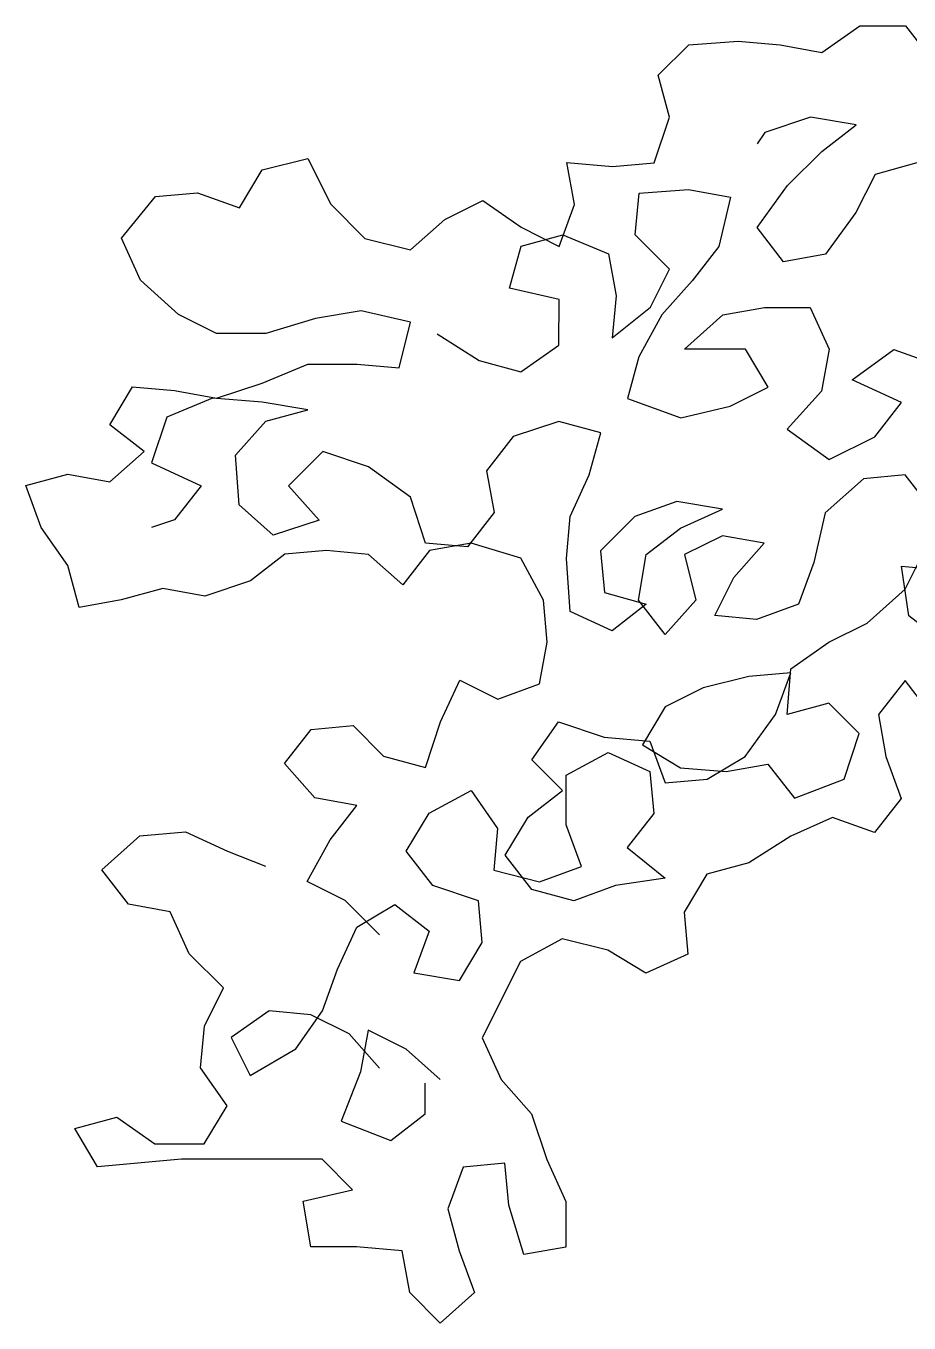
# Model space of a CAD drawing. Header units: millimetres. Extents: x 684983 to 685377, y 990360 to 990509.
# Drawn here: x 685004.2151 to 685004.3929, y 990364.6958 to 990364.9571 of the extents above; entities that cross this region are included whole.
import ezdxf

# ---------------------------------------------------------------- set-up
doc = ezdxf.new("R2010")
doc.units = ezdxf.units.MM
doc.layers.add('JACK  FRUIT TREE', color=7, linetype='Continuous')

# ---------------------------------------------------------------- blocks, each defined once
blk = doc.blocks.new('JT')
at = {"color": 3}
for p, q in [((-0.57841, 1.47766, 157.72663), (-0.56644, 1.48603, 157.72663)), ((-0.56644, 1.48603, 157.72663), (-0.55208, 1.48601, 157.72663)), ((-0.55208, 1.48601, 157.72663), (-0.54371, 1.47524, 157.72663)), ((-0.62028, 1.48009, 157.72663), (-0.60473, 1.48128, 157.72663)), ((-0.60473, 1.48128, 157.72663), (-0.59157, 1.48007, 157.72663)), ((-0.62986, 1.47053, 157.72663), (-0.62028, 1.48009, 157.72663)), ((-0.59157, 1.48007, 157.72663), (-0.57841, 1.47766, 157.72663)), ((-0.62629, 1.45737, 157.72663), (-0.62986, 1.47053, 157.72663)), ((-0.63108, 1.44301, 157.72663), (-0.62629, 1.45737, 157.72663)), ((-0.58202, 1.45733, 157.72663), (-0.59638, 1.45255, 157.72663)), ((-0.56766, 1.45492, 157.72663), (-0.58202, 1.45733, 157.72663)), ((-0.59638, 1.45255, 157.72663), (-0.59877, 1.44897, 157.72663)), ((-0.57844, 1.44656, 157.72663), (-0.56766, 1.45492, 157.72663)), ((-0.75432, 1.44073, 157.72663), (-0.73996, 1.44431, 157.72663)), ((-0.73996, 1.44431, 157.72663), (-0.73279, 1.42995, 157.72663)), ((-0.58921, 1.4358, 157.72663), (-0.57844, 1.44656, 157.72663)), ((-0.76151, 1.42878, 157.72663), (-0.75432, 1.44073, 157.72663)), ((-0.65622, 1.42988, 157.72663), (-0.6586, 1.44304, 157.72663)), ((-0.6586, 1.44304, 157.72663), (-0.64425, 1.44183, 157.72663)), ((-0.64425, 1.44183, 157.72663), (-0.63108, 1.44301, 157.72663)), ((-0.54853, 1.44294, 157.72663), (-0.56169, 1.43936, 157.72663)), ((-0.5988, 1.42264, 157.72663), (-0.58921, 1.4358, 157.72663)), ((-0.56169, 1.43936, 157.72663), (-0.56769, 1.4274, 157.72663)), ((-0.79861, 1.41924, 157.72663), (-0.78783, 1.43239, 157.72663)), ((-0.78783, 1.43239, 157.72663), (-0.77467, 1.43357, 157.72663)), ((-0.77467, 1.43357, 157.72663), (-0.76151, 1.42878, 157.72663)), ((-0.63709, 1.42029, 157.72663), (-0.63588, 1.43345, 157.72663)), ((-0.63588, 1.43345, 157.72663), (-0.62032, 1.43463, 157.72663)), ((-0.62032, 1.43463, 157.72663), (-0.60716, 1.43222, 157.72663)), ((-0.60716, 1.43222, 157.72663), (-0.61077, 1.41667, 157.72663)), ((-0.73279, 1.42995, 157.72663), (-0.72204, 1.41917, 157.72663)), ((-0.69691, 1.42513, 157.72663), (-0.68494, 1.4311, 157.72663)), ((-0.68494, 1.4311, 157.72663), (-0.67298, 1.42271, 157.72663)), ((-0.66102, 1.41672, 157.72663), (-0.65622, 1.42988, 157.72663)), ((-0.70768, 1.41557, 157.72663), (-0.69691, 1.42513, 157.72663)), ((-0.56769, 1.4274, 157.72663), (-0.57727, 1.41425, 157.72663)), ((-0.67298, 1.42271, 157.72663), (-0.66102, 1.41672, 157.72663)), ((-0.67298, 1.41673, 157.72663), (-0.65982, 1.42031, 157.72663)), ((-0.65982, 1.42031, 157.72663), (-0.64547, 1.41431, 157.72663)), ((-0.62633, 1.40951, 157.72663), (-0.63709, 1.42029, 157.72663)), ((-0.59043, 1.41187, 157.72663), (-0.5988, 1.42264, 157.72663)), ((-0.79264, 1.40607, 157.72663), (-0.79861, 1.41924, 157.72663)), ((-0.72204, 1.41917, 157.72663), (-0.70768, 1.41557, 157.72663)), ((-0.67659, 1.40357, 157.72663), (-0.67298, 1.41673, 157.72663)), ((-0.61077, 1.41667, 157.72663), (-0.61915, 1.40591, 157.72663)), ((-0.64547, 1.41431, 157.72663), (-0.64309, 1.40115, 157.72663)), ((-0.57727, 1.41425, 157.72663), (-0.59043, 1.41187, 157.72663)), ((-0.63232, 1.39755, 157.72663), (-0.62633, 1.40951, 157.72663)), ((-0.78068, 1.39529, 157.72663), (-0.79264, 1.40607, 157.72663)), ((-0.66103, 1.39997, 157.72663), (-0.67659, 1.40357, 157.72663)), ((-0.61915, 1.40591, 157.72663), (-0.62873, 1.39515, 157.72663)), ((-0.66105, 1.38561, 157.72663), (-0.66103, 1.39997, 157.72663)), ((-0.64309, 1.40115, 157.72663), (-0.6443, 1.38799, 157.72663)), ((-0.76873, 1.3893, 157.72663), (-0.78068, 1.39529, 157.72663)), ((-0.72325, 1.39644, 157.72663), (-0.73761, 1.39406, 157.72663)), ((-0.7077, 1.39283, 157.72663), (-0.72325, 1.39644, 157.72663)), ((-0.6443, 1.38799, 157.72663), (-0.63232, 1.39755, 157.72663)), ((-0.62873, 1.39515, 157.72663), (-0.63593, 1.382, 157.72663)), ((-0.62157, 1.38438, 157.72663), (-0.60959, 1.39514, 157.72663)), ((-0.60959, 1.39514, 157.72663), (-0.59643, 1.39752, 157.72663)), ((-0.59643, 1.39752, 157.72663), (-0.58207, 1.3975, 157.72663)), ((-0.58207, 1.3975, 157.72663), (-0.5761, 1.38434, 157.72663)), ((-0.73761, 1.39406, 157.72663), (-0.75317, 1.38929, 157.72663)), ((-0.71131, 1.37848, 157.72663), (-0.7077, 1.39283, 157.72663)), ((-0.75317, 1.38929, 157.72663), (-0.76873, 1.3893, 157.72663)), ((-0.69933, 1.38924, 157.72663), (-0.68618, 1.38085, 157.72663)), ((-0.67302, 1.37725, 157.72663), (-0.66105, 1.38561, 157.72663)), ((-0.60242, 1.38436, 157.72663), (-0.62157, 1.38438, 157.72663)), ((-0.59525, 1.37239, 157.72663), (-0.60242, 1.38436, 157.72663)), ((-0.5761, 1.38434, 157.72663), (-0.57851, 1.37118, 157.72663)), ((-0.56893, 1.37476, 157.72663), (-0.55576, 1.38432, 157.72663)), ((-0.55576, 1.38432, 157.72663), (-0.5426, 1.37952, 157.72663)), ((-0.75438, 1.37373, 157.72663), (-0.74002, 1.3797, 157.72663)), ((-0.74002, 1.3797, 157.72663), (-0.72447, 1.37969, 157.72663)), ((-0.72447, 1.37969, 157.72663), (-0.71131, 1.37848, 157.72663)), ((-0.68618, 1.38085, 157.72663), (-0.67302, 1.37725, 157.72663)), ((-0.63593, 1.382, 157.72663), (-0.63953, 1.36884, 157.72663)), ((-0.55338, 1.36757, 157.72663), (-0.56893, 1.37476, 157.72663)), ((-0.80225, 1.36062, 157.72663), (-0.79506, 1.37257, 157.72663)), ((-0.79506, 1.37257, 157.72663), (-0.7819, 1.37136, 157.72663)), ((-0.7819, 1.37136, 157.72663), (-0.76874, 1.36896, 157.72663)), ((-0.76874, 1.36896, 157.72663), (-0.75438, 1.37373, 157.72663)), ((-0.60723, 1.36642, 157.72663), (-0.59525, 1.37239, 157.72663)), ((-0.57851, 1.37118, 157.72663), (-0.58928, 1.35922, 157.72663)), ((-0.76994, 1.36896, 157.72663), (-0.7843, 1.36299, 157.72663)), ((-0.75439, 1.36775, 157.72663), (-0.76994, 1.36896, 157.72663)), ((-0.74003, 1.36534, 157.72663), (-0.75439, 1.36775, 157.72663)), ((-0.63953, 1.36884, 157.72663), (-0.62278, 1.36284, 157.72663)), ((-0.62278, 1.36284, 157.72663), (-0.60723, 1.36642, 157.72663)), ((-0.56177, 1.35681, 157.72663), (-0.55338, 1.36757, 157.72663)), ((-0.7843, 1.36299, 157.72663), (-0.7891, 1.34864, 157.72663)), ((-0.7532, 1.36177, 157.72663), (-0.74003, 1.36534, 157.72663)), ((-0.79149, 1.35223, 157.72663), (-0.80225, 1.36062, 157.72663)), ((-0.76278, 1.35101, 157.72663), (-0.7532, 1.36177, 157.72663)), ((-0.66107, 1.36168, 157.72663), (-0.67543, 1.35691, 157.72663)), ((-0.64791, 1.35808, 157.72663), (-0.66107, 1.36168, 157.72663)), ((-0.58928, 1.35922, 157.72663), (-0.57613, 1.34964, 157.72663)), ((-0.67543, 1.35691, 157.72663), (-0.68382, 1.34615, 157.72663)), ((-0.65151, 1.34492, 157.72663), (-0.64791, 1.35808, 157.72663)), ((-0.57613, 1.34964, 157.72663), (-0.56177, 1.35681, 157.72663)), ((-0.80227, 1.34267, 157.72663), (-0.79149, 1.35223, 157.72663)), ((-0.7616, 1.33545, 157.72663), (-0.76278, 1.35101, 157.72663)), ((-0.73526, 1.35218, 157.72663), (-0.74604, 1.34142, 157.72663)), ((-0.72091, 1.34738, 157.72663), (-0.73526, 1.35218, 157.72663)), ((-0.7891, 1.34864, 157.72663), (-0.77356, 1.34145, 157.72663)), ((-0.70775, 1.3378, 157.72663), (-0.72091, 1.34738, 157.72663)), ((-0.68382, 1.34615, 157.72663), (-0.68144, 1.33299, 157.72663)), ((-0.82859, 1.3415, 157.72663), (-0.81543, 1.34507, 157.72663)), ((-0.81543, 1.34507, 157.72663), (-0.80227, 1.34267, 157.72663)), ((-0.65751, 1.33177, 157.72663), (-0.65151, 1.34492, 157.72663)), ((-0.56537, 1.34365, 157.72663), (-0.57734, 1.33289, 157.72663)), ((-0.55221, 1.34483, 157.72663), (-0.56537, 1.34365, 157.72663)), ((-0.54384, 1.33406, 157.72663), (-0.55221, 1.34483, 157.72663)), ((-0.82382, 1.32833, 157.72663), (-0.82859, 1.3415, 157.72663)), ((-0.77356, 1.34145, 157.72663), (-0.78194, 1.33069, 157.72663)), ((-0.74604, 1.34142, 157.72663), (-0.73648, 1.33064, 157.72663)), ((-0.75084, 1.32587, 157.72663), (-0.7616, 1.33545, 157.72663)), ((-0.70298, 1.32343, 157.72663), (-0.70775, 1.3378, 157.72663)), ((-0.624, 1.33652, 157.72663), (-0.63717, 1.33175, 157.72663)), ((-0.60965, 1.33412, 157.72663), (-0.624, 1.33652, 157.72663)), ((-0.62281, 1.32815, 157.72663), (-0.60965, 1.33412, 157.72663)), ((-0.78194, 1.33069, 157.72663), (-0.78912, 1.3283, 157.72663)), ((-0.73648, 1.33064, 157.72663), (-0.75084, 1.32587, 157.72663)), ((-0.68144, 1.33299, 157.72663), (-0.68982, 1.32223, 157.72663)), ((-0.65872, 1.31861, 157.72663), (-0.65751, 1.33177, 157.72663)), ((-0.63717, 1.33175, 157.72663), (-0.64795, 1.32099, 157.72663)), ((-0.57734, 1.33289, 157.72663), (-0.58095, 1.31734, 157.72663)), ((-0.81545, 1.31636, 157.72663), (-0.82382, 1.32833, 157.72663)), ((-0.63359, 1.31978, 157.72663), (-0.62281, 1.32815, 157.72663)), ((-0.60966, 1.32574, 157.72663), (-0.62163, 1.31977, 157.72663)), ((-0.5965, 1.32334, 157.72663), (-0.60966, 1.32574, 157.72663)), ((-0.68982, 1.32223, 157.72663), (-0.70298, 1.32343, 157.72663)), ((-0.68862, 1.32342, 157.72663), (-0.70179, 1.32104, 157.72663)), ((-0.67307, 1.31862, 157.72663), (-0.68862, 1.32342, 157.72663)), ((-0.60608, 1.31258, 157.72663), (-0.5965, 1.32334, 157.72663)), ((-0.74725, 1.31989, 157.72663), (-0.75803, 1.31152, 157.72663)), ((-0.73409, 1.32107, 157.72663), (-0.74725, 1.31989, 157.72663)), ((-0.72093, 1.31986, 157.72663), (-0.73409, 1.32107, 157.72663)), ((-0.71017, 1.31028, 157.72663), (-0.72093, 1.31986, 157.72663)), ((-0.70179, 1.32104, 157.72663), (-0.71017, 1.31028, 157.72663)), ((-0.66591, 1.30545, 157.72663), (-0.67307, 1.31862, 157.72663)), ((-0.65754, 1.30186, 157.72663), (-0.65872, 1.31861, 157.72663)), ((-0.64795, 1.32099, 157.72663), (-0.64676, 1.30783, 157.72663)), ((-0.636, 1.30543, 157.72663), (-0.63359, 1.31978, 157.72663)), ((-0.62163, 1.31977, 157.72663), (-0.61805, 1.30541, 157.72663)), ((-0.55224, 1.30894, 157.72663), (-0.54625, 1.3209, 157.72663)), ((-0.81188, 1.30319, 157.72663), (-0.81545, 1.31636, 157.72663)), ((-0.58095, 1.31734, 157.72663), (-0.58575, 1.30418, 157.72663)), ((-0.55105, 1.30056, 157.72663), (-0.55343, 1.31612, 157.72663)), ((-0.55343, 1.31612, 157.72663), (-0.54027, 1.31491, 157.72663)), ((-0.75803, 1.31152, 157.72663), (-0.77239, 1.30675, 157.72663)), ((-0.61207, 1.30062, 157.72663), (-0.60608, 1.31258, 157.72663)), ((-0.79871, 1.30557, 157.72663), (-0.81188, 1.30319, 157.72663)), ((-0.78555, 1.30915, 157.72663), (-0.79871, 1.30557, 157.72663)), ((-0.77239, 1.30675, 157.72663), (-0.78555, 1.30915, 157.72663)), ((-0.66472, 1.29229, 157.72663), (-0.66591, 1.30545, 157.72663)), ((-0.64676, 1.30783, 157.72663), (-0.6336, 1.30423, 157.72663)), ((-0.62763, 1.29465, 157.72663), (-0.636, 1.30543, 157.72663)), ((-0.61805, 1.30541, 157.72663), (-0.62763, 1.29465, 157.72663)), ((-0.56422, 1.29818, 157.72663), (-0.55224, 1.30894, 157.72663)), ((-0.64438, 1.29586, 157.72663), (-0.65754, 1.30186, 157.72663)), ((-0.6336, 1.30423, 157.72663), (-0.64438, 1.29586, 157.72663)), ((-0.58575, 1.30418, 157.72663), (-0.59891, 1.29941, 157.72663)), ((-0.59891, 1.29941, 157.72663), (-0.61207, 1.30062, 157.72663)), ((-0.57619, 1.29221, 157.72663), (-0.56422, 1.29818, 157.72663)), ((-0.54029, 1.29218, 157.72663), (-0.55105, 1.30056, 157.72663)), ((-0.66713, 1.27913, 157.72663), (-0.66472, 1.29229, 157.72663)), ((-0.58816, 1.28385, 157.72663), (-0.57619, 1.29221, 157.72663)), ((-0.60132, 1.28147, 157.72663), (-0.61568, 1.27789, 157.72663)), ((-0.58816, 1.28265, 157.72663), (-0.60132, 1.28147, 157.72663)), ((-0.59296, 1.26949, 157.72663), (-0.58816, 1.28265, 157.72663)), ((-0.58937, 1.26949, 157.72663), (-0.58816, 1.28385, 157.72663)), ((-0.69825, 1.2672, 157.72663), (-0.69225, 1.28035, 157.72663)), ((-0.69225, 1.28035, 157.72663), (-0.68029, 1.27436, 157.72663)), ((-0.68029, 1.27436, 157.72663), (-0.66713, 1.27913, 157.72663)), ((-0.61568, 1.27789, 157.72663), (-0.62765, 1.27192, 157.72663)), ((-0.55227, 1.28022, 157.72663), (-0.56065, 1.26946, 157.72663)), ((-0.5439, 1.26945, 157.72663), (-0.55227, 1.28022, 157.72663)), ((-0.5762, 1.27307, 157.72663), (-0.58937, 1.26949, 157.72663)), ((-0.56664, 1.26349, 157.72663), (-0.5762, 1.27307, 157.72663)), ((-0.62765, 1.27192, 157.72663), (-0.63484, 1.25996, 157.72663)), ((-0.60254, 1.25634, 157.72663), (-0.59296, 1.26949, 157.72663)), ((-0.56065, 1.26946, 157.72663), (-0.55827, 1.2563, 157.72663)), ((-0.74731, 1.25408, 157.72663), (-0.73893, 1.26484, 157.72663)), ((-0.73893, 1.26484, 157.72663), (-0.72577, 1.26603, 157.72663)), ((-0.72577, 1.26603, 157.72663), (-0.7162, 1.25644, 157.72663)), ((-0.70305, 1.25284, 157.72663), (-0.69825, 1.2672, 157.72663)), ((-0.66954, 1.25521, 157.72663), (-0.66116, 1.26716, 157.72663)), ((-0.66116, 1.26716, 157.72663), (-0.6468, 1.26236, 157.72663)), ((-0.6468, 1.26236, 157.72663), (-0.63245, 1.26115, 157.72663)), ((-0.63245, 1.26115, 157.72663), (-0.62767, 1.24799, 157.72663)), ((-0.57144, 1.24913, 157.72663), (-0.56664, 1.26349, 157.72663)), ((-0.7162, 1.25644, 157.72663), (-0.70305, 1.25284, 157.72663)), ((-0.65878, 1.25041, 157.72663), (-0.64561, 1.25758, 157.72663)), ((-0.64561, 1.25758, 157.72663), (-0.63246, 1.25158, 157.72663)), ((-0.63484, 1.25996, 157.72663), (-0.62288, 1.25277, 157.72663)), ((-0.61451, 1.24917, 157.72663), (-0.60254, 1.25634, 157.72663)), ((-0.55827, 1.2563, 157.72663), (-0.5535, 1.24313, 157.72663)), ((-0.73775, 1.2433, 157.72663), (-0.74731, 1.25408, 157.72663)), ((-0.65998, 1.24563, 157.72663), (-0.66954, 1.25521, 157.72663)), ((-0.62288, 1.25277, 157.72663), (-0.60853, 1.25156, 157.72663)), ((-0.60853, 1.25156, 157.72663), (-0.59536, 1.25394, 157.72663)), ((-0.59536, 1.25394, 157.72663), (-0.587, 1.24317, 157.72663)), ((-0.65879, 1.23486, 157.72663), (-0.65878, 1.25041, 157.72663)), ((-0.63246, 1.25158, 157.72663), (-0.63127, 1.23842, 157.72663)), ((-0.62767, 1.24799, 157.72663), (-0.61451, 1.24917, 157.72663)), ((-0.587, 1.24317, 157.72663), (-0.57144, 1.24913, 157.72663)), ((-0.70186, 1.23848, 157.72663), (-0.68869, 1.24565, 157.72663)), ((-0.68869, 1.24565, 157.72663), (-0.68033, 1.23368, 157.72663)), ((-0.67076, 1.23726, 157.72663), (-0.65998, 1.24563, 157.72663)), ((-0.72459, 1.2409, 157.72663), (-0.73775, 1.2433, 157.72663)), ((-0.73298, 1.23014, 157.72663), (-0.72459, 1.2409, 157.72663)), ((-0.5535, 1.24313, 157.72663), (-0.56188, 1.23237, 157.72663)), ((-0.70905, 1.22653, 157.72663), (-0.70186, 1.23848, 157.72663)), ((-0.67795, 1.2253, 157.72663), (-0.67076, 1.23726, 157.72663)), ((-0.63127, 1.23842, 157.72663), (-0.63966, 1.22766, 157.72663)), ((-0.57504, 1.23717, 157.72663), (-0.58821, 1.2312, 157.72663)), ((-0.56188, 1.23237, 157.72663), (-0.57504, 1.23717, 157.72663)), ((-0.7928, 1.23139, 157.72663), (-0.77844, 1.23257, 157.72663)), ((-0.77844, 1.23257, 157.72663), (-0.76529, 1.22658, 157.72663)), ((-0.68033, 1.23368, 157.72663), (-0.68154, 1.22052, 157.72663)), ((-0.65402, 1.22169, 157.72663), (-0.65879, 1.23486, 157.72663)), ((-0.80477, 1.22063, 157.72663), (-0.7928, 1.23139, 157.72663)), ((-0.74017, 1.21698, 157.72663), (-0.73298, 1.23014, 157.72663)), ((-0.58821, 1.2312, 157.72663), (-0.60137, 1.22284, 157.72663)), ((-0.76529, 1.22658, 157.72663), (-0.75333, 1.22178, 157.72663)), ((-0.70069, 1.21575, 157.72663), (-0.70905, 1.22653, 157.72663)), ((-0.66958, 1.21453, 157.72663), (-0.67795, 1.2253, 157.72663)), ((-0.63966, 1.22766, 157.72663), (-0.6277, 1.21808, 157.72663)), ((-0.79641, 1.20986, 157.72663), (-0.80477, 1.22063, 157.72663)), ((-0.68154, 1.22052, 157.72663), (-0.66718, 1.21692, 157.72663)), ((-0.66718, 1.21692, 157.72663), (-0.65402, 1.22169, 157.72663)), ((-0.60137, 1.22284, 157.72663), (-0.61454, 1.21926, 157.72663)), ((-0.72821, 1.21099, 157.72663), (-0.74017, 1.21698, 157.72663)), ((-0.68633, 1.21095, 157.72663), (-0.70069, 1.21575, 157.72663)), ((-0.64326, 1.2157, 157.72663), (-0.65642, 1.21092, 157.72663)), ((-0.6277, 1.21808, 157.72663), (-0.64326, 1.2157, 157.72663)), ((-0.61454, 1.21926, 157.72663), (-0.62173, 1.2073, 157.72663)), ((-0.65642, 1.21092, 157.72663), (-0.66958, 1.21453, 157.72663)), ((-0.78325, 1.20745, 157.72663), (-0.79641, 1.20986, 157.72663)), ((-0.77728, 1.19428, 157.72663), (-0.78325, 1.20745, 157.72663)), ((-0.71745, 1.20021, 157.72663), (-0.72821, 1.21099, 157.72663)), ((-0.72463, 1.20261, 157.72663), (-0.71266, 1.20978, 157.72663)), ((-0.71266, 1.20978, 157.72663), (-0.7019, 1.20139, 157.72663)), ((-0.68515, 1.19779, 157.72663), (-0.68633, 1.21095, 157.72663)), ((-0.62173, 1.2073, 157.72663), (-0.62054, 1.19414, 157.72663)), ((-0.73062, 1.18946, 157.72663), (-0.72463, 1.20261, 157.72663)), ((-0.7019, 1.20139, 157.72663), (-0.70669, 1.18824, 157.72663)), ((-0.69234, 1.18583, 157.72663), (-0.68515, 1.19779, 157.72663)), ((-0.66002, 1.19896, 157.72663), (-0.67319, 1.1918, 157.72663)), ((-0.64567, 1.19536, 157.72663), (-0.66002, 1.19896, 157.72663)), ((-0.63371, 1.18817, 157.72663), (-0.64567, 1.19536, 157.72663)), ((-0.76652, 1.18351, 157.72663), (-0.77728, 1.19428, 157.72663)), ((-0.67319, 1.1918, 157.72663), (-0.68518, 1.16788, 157.72663)), ((-0.62054, 1.19414, 157.72663), (-0.63371, 1.18817, 157.72663)), ((-0.73542, 1.1763, 157.72663), (-0.73062, 1.18946, 157.72663)), ((-0.70669, 1.18824, 157.72663), (-0.69234, 1.18583, 157.72663)), ((-0.77251, 1.17155, 157.72663), (-0.76652, 1.18351, 157.72663)), ((-0.75217, 1.17631, 157.72663), (-0.76414, 1.16795, 157.72663)), ((-0.73901, 1.17511, 157.72663), (-0.75217, 1.17631, 157.72663)), ((-0.74381, 1.16434, 157.72663), (-0.73542, 1.1763, 157.72663)), ((-0.72705, 1.16911, 157.72663), (-0.73901, 1.17511, 157.72663)), ((-0.77372, 1.15839, 157.72663), (-0.77251, 1.17155, 157.72663)), ((-0.76414, 1.16795, 157.72663), (-0.75817, 1.15598, 157.72663)), ((-0.71749, 1.15834, 157.72663), (-0.72705, 1.16911, 157.72663)), ((-0.72107, 1.1703, 157.72663), (-0.72347, 1.15715, 157.72663)), ((-0.70911, 1.16431, 157.72663), (-0.72107, 1.1703, 157.72663)), ((-0.68518, 1.16788, 157.72663), (-0.67921, 1.15471, 157.72663)), ((-0.75817, 1.15598, 157.72663), (-0.74381, 1.16434, 157.72663)), ((-0.69835, 1.15473, 157.72663), (-0.70911, 1.16431, 157.72663)), ((-0.76536, 1.14642, 157.72663), (-0.77372, 1.15839, 157.72663)), ((-0.72347, 1.15715, 157.72663), (-0.72947, 1.1416, 157.72663)), ((-0.67921, 1.15471, 157.72663), (-0.66964, 1.14394, 157.72663)), ((-0.70315, 1.14397, 157.72663), (-0.70314, 1.15354, 157.72663)), ((-0.77255, 1.13446, 157.72663), (-0.76536, 1.14642, 157.72663)), ((-0.81322, 1.13928, 157.72663), (-0.80006, 1.14286, 157.72663)), ((-0.80006, 1.14286, 157.72663), (-0.7881, 1.13447, 157.72663)), ((-0.71392, 1.1356, 157.72663), (-0.70315, 1.14397, 157.72663)), ((-0.66964, 1.14394, 157.72663), (-0.66487, 1.12957, 157.72663)), ((-0.80606, 1.12731, 157.72663), (-0.81322, 1.13928, 157.72663)), ((-0.72947, 1.1416, 157.72663), (-0.71392, 1.1356, 157.72663)), ((-0.7881, 1.13447, 157.72663), (-0.77255, 1.13446, 157.72663)), ((-0.77973, 1.12968, 157.72663), (-0.80606, 1.12731, 157.72663)), ((-0.73546, 1.12964, 157.72663), (-0.77973, 1.12968, 157.72663)), ((-0.7259, 1.12006, 157.72663), (-0.73546, 1.12964, 157.72663)), ((-0.6912, 1.1272, 157.72663), (-0.69599, 1.11405, 157.72663)), ((-0.67803, 1.12839, 157.72663), (-0.6912, 1.1272, 157.72663)), ((-0.67685, 1.11523, 157.72663), (-0.67803, 1.12839, 157.72663)), ((-0.66487, 1.12957, 157.72663), (-0.6589, 1.11641, 157.72663)), ((-0.74146, 1.11648, 157.72663), (-0.7259, 1.12006, 157.72663)), ((-0.73908, 1.10212, 157.72663), (-0.74146, 1.11648, 157.72663)), ((-0.69599, 1.11405, 157.72663), (-0.69242, 1.10088, 157.72663)), ((-0.67208, 1.09967, 157.72663), (-0.67685, 1.11523, 157.72663)), ((-0.6589, 1.11641, 157.72663), (-0.65891, 1.10205, 157.72663)), ((-0.72472, 1.10211, 157.72663), (-0.73908, 1.10212, 157.72663)), ((-0.71036, 1.1009, 157.72663), (-0.72472, 1.10211, 157.72663)), ((-0.65891, 1.10205, 157.72663), (-0.67208, 1.09967, 157.72663)), ((-0.70798, 1.08774, 157.72663), (-0.71036, 1.1009, 157.72663)), ((-0.69242, 1.10088, 157.72663), (-0.68764, 1.08772, 157.72663)), ((-0.69842, 1.07816, 157.72663), (-0.70798, 1.08774, 157.72663)), ((-0.68764, 1.08772, 157.72663), (-0.69842, 1.07816, 157.72663))]:
    blk.add_line(p, q, dxfattribs=at)

msp = doc.modelspace()

# ---------------------------------------------------------------- block references
at = {"layer": 'JACK  FRUIT TREE', "xscale": 0.6405624211285185, "yscale": 0.6405624211285185, "zscale": 0.6405624211285185}
msp.add_blockref('JT', (685004.74587, 990364.0052, -101.03375), dxfattribs=at)

doc.saveas('drawing.dxf')
